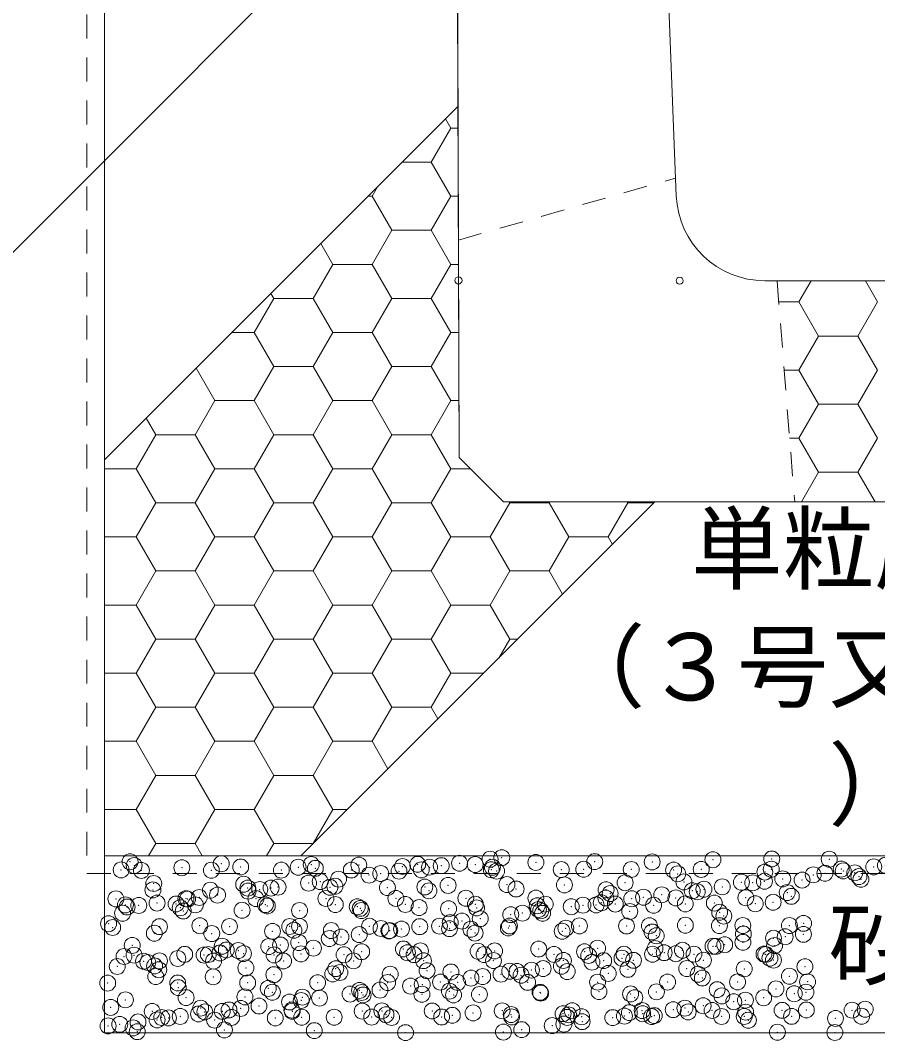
# Model space of a CAD drawing. Units: millimetres at full size; details may follow other scales. Extents: x 190759 to 276146, y -52712 to -16236.
# Drawn here: x 225158 to 225642, y -30956 to -30380 of the extents above; entities that cross this region are included whole.
import ezdxf
from ezdxf.enums import TextEntityAlignment as Align

# ---------------------------------------------------------------- set-up
doc = ezdxf.new("R2010")
doc.units = ezdxf.units.MM
doc.header["$LTSCALE"] = 18
doc.header["$PDMODE"] = 32
doc.header["$PDSIZE"] = 9
doc.linetypes.add('USER1', pattern=[1.35, 0.75, -0.6])
for name, color, linetype, lineweight in [('0_2', 7, 'Continuous', 5), ('寸法線', 7, 'Continuous', 9), ('本体', 2, 'Continuous', 13), ('補助線', 8, 'Continuous', 13), ('ﾊｯﾁﾝｸﾞ', 7, 'Continuous', 5)]:
    doc.layers.add(name, color=color, linetype=linetype, lineweight=lineweight)
doc.styles.add('ＭＳ ゴシック', font='')
doc.styles.get('ＭＳ ゴシック').set_extended_font_data('MS Gothic')

msp = doc.modelspace()

# ---------------------------------------------------------------- linework, layer by layer
at = {"layer": '0_2', "lineweight": 20}
msp.add_lwpolyline([(225205.3, -30851.75), (225205.3, -30951.75), (226075.3, -30951.75), (226075.3, -30851.75)], close=True, dxfattribs=at)
at = {"layer": '寸法線'}
msp.add_lwpolyline([(225414.25, -30249.77), (225102.19, -30561.83), (224715.67, -30561.83)], dxfattribs=at)
at = {"layer": '本体'}
for p, q in [((225528.38, -30478.75), (225490.3, -29526.75)), ((225402.8, -29736.75), (225405.62, -30626.57)), ((225702.26, -30526.75), (225578.34, -30526.75)), ((225430.8, -30651.75), (225405.62, -30626.57)), ((225430.8, -30651.75), (225849.8, -30651.75))]:
    msp.add_line(p, q, dxfattribs=at)
at = {"layer": '本体', "linetype": 'USER1', "lineweight": 9}
msp.add_line((225405.23, -30503.75), (225527.98, -30468.75), dxfattribs=at)
msp.add_lwpolyline([(225685.3, -30651.75), (225695.3, -30526.75), (225585.3, -30526.75), (225595.3, -30651.75)], close=True, dxfattribs=at)
at = {"layer": '本体'}
msp.add_arc((225578.34, -30476.75), 50, 182.28979, 270, dxfattribs=at)
at = {"layer": '補助線'}
for p, q in [((225404.99, -30428.23), (225205.3, -30627.92)), ((225516.24, -30651.75), (225316.24, -30851.75))]:
    msp.add_line(p, q, dxfattribs=at)
msp.add_lwpolyline([(225403.16, -29851.75), (225405.62, -30626.57), (225430.8, -30651.75), (225849.8, -30651.75), (225874.98, -30626.57), (225877.44, -29851.75), (226075.3, -29851.75), (226075.3, -30851.75), (225205.3, -30851.75), (225205.3, -29851.75)], close=True, dxfattribs=at)
for centre in [(225405.3, -30526.61), (225530.3, -30526.75)]:
    msp.add_circle(centre, 2, dxfattribs=at)
at = {"layer": 'ﾊｯﾁﾝｸﾞ'}
for p, q in [((225400.9, -30440.5), (225397.91, -30435.31)), ((225389.79, -30459.75), (225400.9, -30440.5)), ((225400.9, -30440.5), (225405.03, -30440.5)), ((225373.47, -30459.75), (225389.79, -30459.75)), ((225400.9, -30479), (225389.79, -30459.75)), ((225356.45, -30479), (225359.5, -30473.72)), ((225354.22, -30479), (225356.45, -30479)), ((225367.57, -30498.24), (225356.45, -30479)), ((225389.79, -30498.24), (225400.9, -30479)), ((225400.9, -30479), (225405.15, -30479)), ((225356.45, -30517.49), (225367.57, -30498.24)), ((225367.57, -30498.24), (225389.79, -30498.24)), ((225400.9, -30517.49), (225389.79, -30498.24)), ((225334.23, -30517.49), (225327.46, -30505.76)), ((225323.12, -30536.74), (225334.23, -30517.49)), ((225334.23, -30517.49), (225356.45, -30517.49)), ((225367.57, -30536.74), (225356.45, -30517.49)), ((225389.79, -30536.74), (225400.9, -30517.49)), ((225400.9, -30517.49), (225405.27, -30517.49)), ((225597.69, -30538.73), (225604.61, -30526.75)), ((225642.14, -30538.73), (225635.23, -30526.75)), ((225289.78, -30555.99), (225300.89, -30536.74)), ((225300.89, -30536.74), (225299.28, -30533.94)), ((225300.89, -30536.74), (225323.12, -30536.74)), ((225334.23, -30555.99), (225323.12, -30536.74)), ((225356.45, -30555.99), (225367.57, -30536.74)), ((225367.57, -30536.74), (225389.79, -30536.74)), ((225400.9, -30555.99), (225389.79, -30536.74)), ((225586.26, -30538.73), (225597.7, -30538.73)), ((225608.81, -30557.98), (225597.69, -30538.73)), ((225631.03, -30557.98), (225642.14, -30538.73)), ((225277.23, -30555.99), (225289.78, -30555.99)), ((225300.89, -30575.23), (225289.78, -30555.99)), ((225323.12, -30575.23), (225334.23, -30555.99)), ((225334.23, -30555.99), (225356.45, -30555.99)), ((225367.57, -30575.23), (225356.45, -30555.99)), ((225389.79, -30575.23), (225400.9, -30555.99)), ((225400.9, -30555.99), (225405.39, -30555.99)), ((225597.69, -30577.23), (225608.81, -30557.98)), ((225608.81, -30557.98), (225631.03, -30557.98)), ((225642.14, -30577.23), (225631.03, -30557.98)), ((225267.55, -30594.48), (225257.01, -30576.21)), ((225289.78, -30594.48), (225300.89, -30575.23)), ((225300.89, -30575.23), (225323.12, -30575.23)), ((225334.23, -30594.48), (225323.12, -30575.23)), ((225356.45, -30594.48), (225367.57, -30575.23)), ((225367.57, -30575.23), (225389.79, -30575.23)), ((225400.9, -30594.48), (225389.79, -30575.23)), ((225589.34, -30577.23), (225597.7, -30577.23)), ((225608.81, -30596.47), (225597.69, -30577.23)), ((225631.03, -30596.47), (225642.14, -30577.23)), ((225256.44, -30613.73), (225267.55, -30594.48)), ((225267.55, -30594.48), (225289.78, -30594.48)), ((225300.89, -30613.73), (225289.78, -30594.48)), ((225323.12, -30613.73), (225334.23, -30594.48)), ((225334.23, -30594.48), (225356.45, -30594.48)), ((225367.57, -30613.73), (225356.45, -30594.48)), ((225389.79, -30613.73), (225400.9, -30594.48)), ((225400.9, -30594.48), (225405.52, -30594.48)), ((225597.69, -30615.72), (225608.81, -30596.47)), ((225608.81, -30596.47), (225631.03, -30596.47)), ((225642.14, -30615.72), (225631.03, -30596.47)), ((225234.22, -30613.73), (225228.83, -30604.39)), ((225223.1, -30632.98), (225234.22, -30613.73)), ((225234.22, -30613.73), (225256.44, -30613.73)), ((225267.55, -30632.98), (225256.44, -30613.73)), ((225289.78, -30632.98), (225300.89, -30613.73)), ((225300.89, -30613.73), (225323.12, -30613.73)), ((225334.23, -30632.98), (225323.12, -30613.73)), ((225356.45, -30632.98), (225367.57, -30613.73)), ((225367.57, -30613.73), (225389.79, -30613.73)), ((225400.9, -30632.98), (225389.79, -30613.73)), ((225592.42, -30615.72), (225597.7, -30615.72)), ((225608.81, -30634.97), (225597.69, -30615.72)), ((225631.03, -30634.97), (225642.14, -30615.72)), ((225205.3, -30632.98), (225223.1, -30632.98)), ((225234.22, -30652.22), (225223.1, -30632.98)), ((225256.44, -30652.22), (225267.55, -30632.98)), ((225267.55, -30632.98), (225289.78, -30632.98)), ((225300.89, -30652.22), (225289.78, -30632.98)), ((225323.12, -30652.22), (225334.23, -30632.98)), ((225334.23, -30632.98), (225356.45, -30632.98)), ((225367.57, -30652.22), (225356.45, -30632.98)), ((225389.79, -30652.22), (225400.9, -30632.98)), ((225400.9, -30632.98), (225412.02, -30632.98)), ((225599.12, -30651.75), (225608.81, -30634.97)), ((225608.81, -30634.97), (225631.03, -30634.97)), ((225640.72, -30651.75), (225631.03, -30634.97)), ((225223.1, -30671.47), (225234.22, -30652.22)), ((225234.22, -30652.22), (225256.44, -30652.22)), ((225267.55, -30671.47), (225256.44, -30652.22)), ((225289.78, -30671.47), (225300.89, -30652.22)), ((225300.89, -30652.22), (225323.12, -30652.22)), ((225334.23, -30671.47), (225323.12, -30652.22)), ((225356.45, -30671.47), (225367.57, -30652.22)), ((225367.57, -30652.22), (225389.79, -30652.22)), ((225400.9, -30671.47), (225389.79, -30652.22)), ((225423.13, -30671.47), (225434.24, -30652.22)), ((225434.24, -30652.22), (225433.97, -30651.75)), ((225434.24, -30652.22), (225456.47, -30652.22)), ((225456.47, -30652.22), (225456.74, -30651.75)), ((225467.58, -30671.47), (225456.47, -30652.22)), ((225489.8, -30671.47), (225500.92, -30652.22)), ((225500.92, -30652.22), (225500.64, -30651.75)), ((225500.92, -30652.22), (225515.77, -30652.22)), ((225205.3, -30671.47), (225223.1, -30671.47)), ((225234.22, -30690.72), (225223.1, -30671.47)), ((225256.44, -30690.72), (225267.55, -30671.47)), ((225267.55, -30671.47), (225289.78, -30671.47)), ((225300.89, -30690.72), (225289.78, -30671.47)), ((225323.12, -30690.72), (225334.23, -30671.47)), ((225334.23, -30671.47), (225356.45, -30671.47)), ((225367.57, -30690.72), (225356.45, -30671.47)), ((225389.79, -30690.72), (225400.9, -30671.47)), ((225400.9, -30671.47), (225423.13, -30671.47)), ((225434.24, -30690.72), (225423.13, -30671.47)), ((225456.47, -30690.72), (225467.58, -30671.47)), ((225467.58, -30671.47), (225489.8, -30671.47)), ((225492.26, -30675.73), (225489.8, -30671.47)), ((225223.1, -30709.97), (225234.22, -30690.72)), ((225234.22, -30690.72), (225256.44, -30690.72)), ((225267.55, -30709.97), (225256.44, -30690.72)), ((225289.78, -30709.97), (225300.89, -30690.72)), ((225300.89, -30690.72), (225323.12, -30690.72)), ((225334.23, -30709.97), (225323.12, -30690.72)), ((225356.45, -30709.97), (225367.57, -30690.72)), ((225367.57, -30690.72), (225389.79, -30690.72)), ((225400.9, -30709.97), (225389.79, -30690.72)), ((225423.13, -30709.97), (225434.24, -30690.72)), ((225434.24, -30690.72), (225456.47, -30690.72)), ((225464.08, -30703.91), (225456.47, -30690.72)), ((225205.3, -30709.97), (225223.1, -30709.97)), ((225234.22, -30729.21), (225223.1, -30709.97)), ((225256.44, -30729.21), (225267.55, -30709.97)), ((225267.55, -30709.97), (225289.78, -30709.97)), ((225300.89, -30729.21), (225289.78, -30709.97)), ((225323.12, -30729.21), (225334.23, -30709.97)), ((225334.23, -30709.97), (225356.45, -30709.97)), ((225367.57, -30729.21), (225356.45, -30709.97)), ((225389.79, -30729.21), (225400.9, -30709.97)), ((225400.9, -30709.97), (225423.13, -30709.97)), ((225434.24, -30729.21), (225423.13, -30709.97)), ((225223.1, -30748.46), (225234.22, -30729.21)), ((225234.22, -30729.21), (225256.44, -30729.21)), ((225267.55, -30748.46), (225256.44, -30729.21)), ((225289.78, -30748.46), (225300.89, -30729.21)), ((225300.89, -30729.21), (225323.12, -30729.21)), ((225334.23, -30748.46), (225323.12, -30729.21)), ((225356.45, -30748.46), (225367.57, -30729.21)), ((225367.57, -30729.21), (225389.79, -30729.21)), ((225400.9, -30748.46), (225389.79, -30729.21)), ((225428.04, -30739.96), (225434.24, -30729.21)), ((225434.24, -30729.21), (225438.78, -30729.21)), ((225205.3, -30748.46), (225223.1, -30748.46)), ((225234.22, -30767.71), (225223.1, -30748.46)), ((225256.44, -30767.71), (225267.55, -30748.46)), ((225267.55, -30748.46), (225289.78, -30748.46)), ((225300.89, -30767.71), (225289.78, -30748.46)), ((225323.12, -30767.71), (225334.23, -30748.46)), ((225334.23, -30748.46), (225356.45, -30748.46)), ((225367.57, -30767.71), (225356.45, -30748.46)), ((225389.79, -30767.71), (225400.9, -30748.46)), ((225400.9, -30748.46), (225419.53, -30748.46)), ((225223.1, -30786.95), (225234.22, -30767.71)), ((225234.22, -30767.71), (225256.44, -30767.71)), ((225267.55, -30786.96), (225256.44, -30767.71)), ((225289.78, -30786.95), (225300.89, -30767.71)), ((225300.89, -30767.71), (225323.12, -30767.71)), ((225334.23, -30786.96), (225323.12, -30767.71)), ((225356.45, -30786.95), (225367.57, -30767.71)), ((225367.57, -30767.71), (225389.79, -30767.71)), ((225393.63, -30774.36), (225389.79, -30767.71)), ((225205.3, -30786.96), (225223.1, -30786.96)), ((225234.22, -30806.2), (225223.1, -30786.96)), ((225256.44, -30806.2), (225267.55, -30786.95)), ((225267.55, -30786.96), (225289.78, -30786.96)), ((225300.89, -30806.2), (225289.78, -30786.96)), ((225323.12, -30806.2), (225334.23, -30786.95)), ((225334.23, -30786.96), (225356.45, -30786.96)), ((225365.45, -30802.54), (225356.45, -30786.96)), ((225223.1, -30825.45), (225234.22, -30806.2)), ((225234.22, -30806.2), (225256.44, -30806.2)), ((225267.55, -30825.45), (225256.44, -30806.2)), ((225289.78, -30825.45), (225300.89, -30806.2)), ((225300.89, -30806.2), (225323.12, -30806.2)), ((225334.23, -30825.45), (225323.12, -30806.2)), ((225205.3, -30825.45), (225223.1, -30825.45)), ((225234.22, -30844.7), (225223.1, -30825.45)), ((225256.44, -30844.7), (225267.55, -30825.45)), ((225267.55, -30825.45), (225289.78, -30825.45)), ((225300.89, -30844.7), (225289.78, -30825.45)), ((225323.12, -30844.7), (225334.23, -30825.45)), ((225334.23, -30825.45), (225342.54, -30825.45)), ((225230.14, -30851.75), (225234.22, -30844.7)), ((225234.22, -30844.7), (225256.44, -30844.7)), ((225260.51, -30851.75), (225256.44, -30844.7)), ((225296.82, -30851.75), (225300.89, -30844.7)), ((225300.89, -30844.7), (225323.12, -30844.7)), ((225323.18, -30844.81), (225323.12, -30844.7))]:
    msp.add_line(p, q, dxfattribs=at)
at = {"layer": 'ﾊｯﾁﾝｸﾞ', "linetype": 'USER1', "lineweight": 9}
msp.add_lwpolyline([(225403.13, -29841.75), (225195.3, -29841.75), (225195.3, -30861.75), (226085.3, -30861.75), (226085.3, -29841.75), (225877.47, -29841.76)], dxfattribs=at)
at = {"layer": 'ﾊｯﾁﾝｸﾞ', "lineweight": 20}
msp.add_lwpolyline([(225403.16, -29851.75), (225205.3, -29851.75), (225205.3, -30851.75), (226075.3, -30851.75), (226075.3, -29851.75), (225877.44, -29851.75)], dxfattribs=at)
at = {"layer": 'ﾊｯﾁﾝｸﾞ'}
for p in [(225423.15, -30853.59), (225429.76, -30852.72), (225582.32, -30853.46), (225614.81, -30853.61), (225219.71, -30855.03), (225222.05, -30857.18), (225248.98, -30858.39), (225271.27, -30856.16), (225282.22, -30857.97), (225314.71, -30858.12), (225322.09, -30856.59), (225324.43, -30858.74), (225349.01, -30856.89), (225373.66, -30857.72), (225382.25, -30856.47), (225388.96, -30858.09), (225395.57, -30857.22), (225405.9, -30855.86), (225414.74, -30856.62), (225424.48, -30858.15), (225449.04, -30855.39), (225476.05, -30859.28), (225482.29, -30854.96), (225514.77, -30855.12), (225542.5, -30859.33), (225549.08, -30853.88), (225582.05, -30859.25), (225621.6, -30859.18), (225639.97, -30857.92), (225646.58, -30857.05), (225214.68, -30859.63), (225226.11, -30859.9), (225265.65, -30859.83), (225305.2, -30859.76), (225337.52, -30864.86), (225344.75, -30859.69), (225354.77, -30862.59), (225361.39, -30861.72), (225371.71, -30860.36), (225384.3, -30859.61), (225423.85, -30859.54), (225426.82, -30860.3), (225463.4, -30859.47), (225502.95, -30859.4), (225526.86, -30859.71), (225529.2, -30861.86), (225578.43, -30860.84), (225588.53, -30864.7), (225605.78, -30862.43), (225612.39, -30861.55), (225622.72, -30860.2), (225629.25, -30861.27), (225631.59, -30863.42), (225632.74, -30864.94), (225233.1, -30867.3), (225283.91, -30867.74), (225286.26, -30869.89), (225293.01, -30870.72), (225299.39, -30869.88), (225303.34, -30869.36), (225320.59, -30867.09), (225327.2, -30866.22), (225332.64, -30869.45), (225335.48, -30868.86), (225365.13, -30869.61), (225386.3, -30869.3), (225399.43, -30868.37), (225432.67, -30867.95), (225437.87, -30870.42), (225465.16, -30868.1), (225488.69, -30870.86), (225499.46, -30866.87), (225532.7, -30866.44), (225544.02, -30870.56), (225554.35, -30869.2), (225565.19, -30866.6), (225571.6, -30866.93), (225578.21, -30866.06), (225599.49, -30865.36), (225211.73, -30876.01), (225232.61, -30870.96), (225251.28, -30875.94), (225252.22, -30876.09), (225258.83, -30875.22), (225265.09, -30871.11), (225269.15, -30873.86), (225286.4, -30871.59), (225290.83, -30875.86), (225330.38, -30875.79), (225369.92, -30875.72), (225388.64, -30871.44), (225409.47, -30875.65), (225449.02, -30875.58), (225488.57, -30875.51), (225491.03, -30873), (225503.23, -30875.93), (225509.84, -30875.06), (225520.16, -30873.7), (225528.12, -30875.43), (225537.41, -30871.43), (225540.25, -30871.98), (225567.67, -30875.36), (225591.07, -30872.42), (225593.41, -30874.56), (225217.08, -30879.42), (225218.03, -30880.59), (225224.64, -30879.72), (225234.97, -30878.36), (225245.74, -30878.89), (225248.08, -30881.03), (225256.63, -30879.35), (225283.02, -30882.44), (225296.18, -30879.28), (225297.3, -30880.01), (225335.73, -30879.2), (225348.12, -30880.45), (225349.81, -30881.36), (225375.28, -30879.13), (225383.05, -30880.94), (225399.69, -30881.57), (225414.83, -30879.06), (225415.54, -30881.09), (225449.84, -30879.86), (225450.51, -30882.01), (225454.38, -30878.99), (225469.04, -30880.43), (225475.65, -30879.56), (225483.09, -30879.43), (225485.98, -30878.2), (225493.93, -30878.92), (225515.57, -30879.59), (225533.48, -30878.85), (225549.88, -30878.35), (225573.03, -30878.77), (225583.12, -30877.93), (225215.48, -30884.1), (225249.78, -30882.86), (225315.51, -30882.6), (225350.46, -30882.59), (225417.6, -30887.2), (225434.85, -30884.93), (225441.47, -30884.06), (225451.79, -30882.7), (225452.85, -30884.15), (225502.08, -30883.13), (225552.89, -30883.57), (225555.24, -30885.71), (225207.56, -30890.03), (225209.9, -30892.18), (225236.36, -30891.7), (225259.13, -30891.16), (225275.91, -30891.63), (225309.94, -30891.59), (225312.29, -30893.74), (225315.46, -30891.56), (225333.44, -30893.92), (225355.01, -30891.49), (225361.51, -30892.72), (225366.48, -30893.93), (225373.09, -30893.06), (225383.42, -30891.7), (225394.56, -30891.42), (225400.23, -30892.84), (225400.67, -30889.43), (225407.28, -30888.56), (225412.33, -30893.15), (225433.47, -30892.42), (225434.11, -30891.34), (225465.96, -30892.57), (225473.66, -30891.27), (225500.26, -30891.34), (225513.21, -30891.2), (225533.5, -30890.91), (225552.76, -30891.13), (225565.99, -30891.07), (225592.31, -30891.06), (225600.29, -30889.83), (225233.41, -30895.43), (225265.89, -30895.58), (225300.19, -30894.35), (225332.3, -30898.43), (225338.91, -30897.56), (225349.23, -30896.2), (225365.93, -30894.08), (225414.67, -30895.3), (225463.9, -30894.27), (225514.72, -30894.71), (225517.06, -30896.86), (225566.28, -30895.83), (225583.31, -30898.27), (225589.92, -30897.4), (225600.24, -30896.04), (225220.95, -30902.3), (225271.77, -30902.74), (225274.11, -30904.88), (225280.86, -30905.2), (225298.11, -30902.93), (225304.72, -30902.06), (225315.05, -30900.7), (225323.33, -30903.86), (225374.15, -30904.3), (225383.85, -30905.41), (225425.72, -30905.42), (225450.64, -30904.33), (225483.89, -30903.9), (225516.37, -30904.06), (225531.87, -30905.04), (225549.12, -30902.77), (225550.68, -30902.82), (225555.73, -30901.9), (225566.06, -30900.54), (225583.92, -30902.4), (225216.28, -30908.57), (225221.98, -30907.81), (225227.34, -30911.22), (225236.35, -30911.06), (225246.68, -30909.7), (225250.58, -30907.33), (225261.53, -30907.74), (225263.93, -30907.43), (225266.89, -30911.15), (225270.54, -30906.56), (225283.82, -30906.91), (225301.08, -30907.67), (225306.44, -30911.08), (225316.31, -30907.07), (225340.63, -30907.59), (225345.99, -30911.01), (225350.61, -30905.83), (225376.49, -30906.44), (225380.18, -30907.52), (225385.54, -30910.93), (225416.34, -30905.56), (225419.73, -30907.45), (225425.09, -30910.86), (225459.28, -30907.38), (225464.64, -30910.79), (225476.54, -30905.86), (225478.88, -30908), (225487.36, -30910.9), (225497.69, -30909.54), (225498.83, -30907.31), (225504.19, -30910.72), (225514.94, -30907.27), (225521.55, -30906.4), (225528.11, -30906.98), (225538.38, -30907.24), (225543.74, -30910.65), (225577.93, -30907.16), (225578.92, -30907.42), (225581.27, -30909.56), (225583.29, -30910.58), (225212.49, -30914.2), (225229.74, -30911.93), (225233.59, -30913.89), (225235.93, -30916.03), (225285.16, -30915.01), (225335.97, -30915.44), (225387.54, -30916.57), (225434.27, -30916.89), (225438.36, -30917), (225446.56, -30916.27), (225453.17, -30915.4), (225463.5, -30914.04), (225480.75, -30911.77), (225501.06, -30915.81), (225534.3, -30915.39), (225566.79, -30915.54), (225601.09, -30914.31), (225234.21, -30919.9), (225266.69, -30920.05), (225300.99, -30918.82), (225334.24, -30918.39), (225338.32, -30917.59), (225366.73, -30918.55), (225401.03, -30917.31), (225412.38, -30920.77), (225418.99, -30919.9), (225429.31, -30918.54), (225440.7, -30919.15), (225466.76, -30917.05), (225489.93, -30918.13), (225540.75, -30918.56), (225543.09, -30920.71), (225592.31, -30919.69), (225207.07, -30923.58), (225246.62, -30923.51), (225246.98, -30926.15), (225286.17, -30923.43), (225297.8, -30926.59), (225325.72, -30923.36), (225349.36, -30927.71), (225360.94, -30927.54), (225365.27, -30923.29), (225378.19, -30925.27), (225384.8, -30924.4), (225395.13, -30923.04), (225400.18, -30928.15), (225404.82, -30923.22), (225444.37, -30923.15), (225483.92, -30923.07), (225484.69, -30928.37), (225517.17, -30928.53), (225523.47, -30923), (225551.48, -30927.29), (225563.02, -30922.93), (225584.72, -30926.87), (225602.57, -30922.86), (225217.08, -30933.04), (225251.38, -30931.81), (225284.62, -30931.38), (225300.14, -30928.74), (225309.82, -30934.27), (225316.43, -30933.4), (225317.11, -30931.54), (225326.76, -30932.04), (225344.01, -30929.77), (225350.62, -30928.9), (225351.41, -30930.3), (225384.65, -30929.88), (225402.52, -30930.3), (225417.14, -30930.03), (225451.44, -30928.8), (225451.75, -30929.27), (225502.57, -30929.71), (225504.91, -30931.86), (225554.14, -30930.83), (225560.83, -30934.11), (225567.44, -30933.24), (225577.77, -30931.88), (225595.02, -30929.61), (225601.63, -30928.74), (225208.8, -30937.3), (225232.24, -30939.61), (225259.62, -30937.74), (225261.96, -30939.88), (225271.79, -30939.54), (225275.64, -30938.77), (225282.25, -30937.9), (225292.57, -30936.54), (225311.19, -30938.86), (225311.34, -30939.47), (225350.89, -30939.4), (225362.01, -30939.3), (225390.44, -30939.33), (225429.99, -30939.25), (225469.54, -30939.18), (225509.09, -30939.11), (225526.64, -30938.61), (225533.26, -30937.74), (225535.1, -30939.86), (225543.58, -30936.38), (225548.64, -30939.04), (225567.59, -30940.01), (225588.19, -30938.97), (225601.89, -30938.78), (225627.74, -30938.89), (225635.14, -30938.35), (225224.2, -30945.54), (225235.01, -30944.37), (225237.6, -30943.02), (225241.45, -30943.27), (225248.06, -30942.4), (225258.39, -30941.04), (225267.49, -30944.52), (225277.15, -30942.95), (225301.79, -30943.29), (225316.69, -30942.88), (225335.04, -30942.86), (225356.24, -30942.81), (225364.35, -30941.44), (225367.53, -30943.02), (225395.79, -30942.74), (225401.83, -30941.78), (225413.57, -30940.42), (225435.07, -30941.36), (225435.34, -30942.67), (225464.39, -30940.86), (225466.73, -30943), (225467.56, -30941.52), (225474.89, -30942.59), (225475.21, -30945.38), (225492.46, -30943.11), (225499.07, -30942.24), (225501.86, -30940.28), (225509.39, -30940.88), (225514.44, -30942.52), (225515.96, -30941.98), (225553.99, -30942.45), (225566.78, -30942.42), (225569.12, -30944.56), (225593.54, -30942.38), (225618.34, -30943.54), (225633.09, -30942.31), (225207.27, -30947.77), (225213.88, -30946.9), (225221.44, -30948.88), (225223.78, -30951.03), (225273.01, -30950.01), (225323.83, -30950.44), (225375.39, -30951.57), (225430.7, -30951.24), (225441.02, -30949.88), (225458.27, -30947.61), (225464.88, -30946.74), (225585.52, -30951.34), (225618.01, -30951.5)]:
    msp.add_point(p, dxfattribs=at)

# ---------------------------------------------------------------- texts
at = {"layer": '0_2', "style": 'ＭＳ ゴシック'}
for s, p in [('\u3000単粒度砕石', (225484.9, -30659.19)), ('（３号又は４号', (225459, -30725.85)), ('）', (225614.4, -30792.52))]:
    msp.add_text(s, height=37.98, dxfattribs=at).set_placement(p, align=Align.TOP_LEFT)
msp.add_text('砂', height=37.98, dxfattribs=at).set_placement((225640.3, -30901.75), align=Align.MIDDLE_CENTER)

doc.saveas('drawing.dxf')
